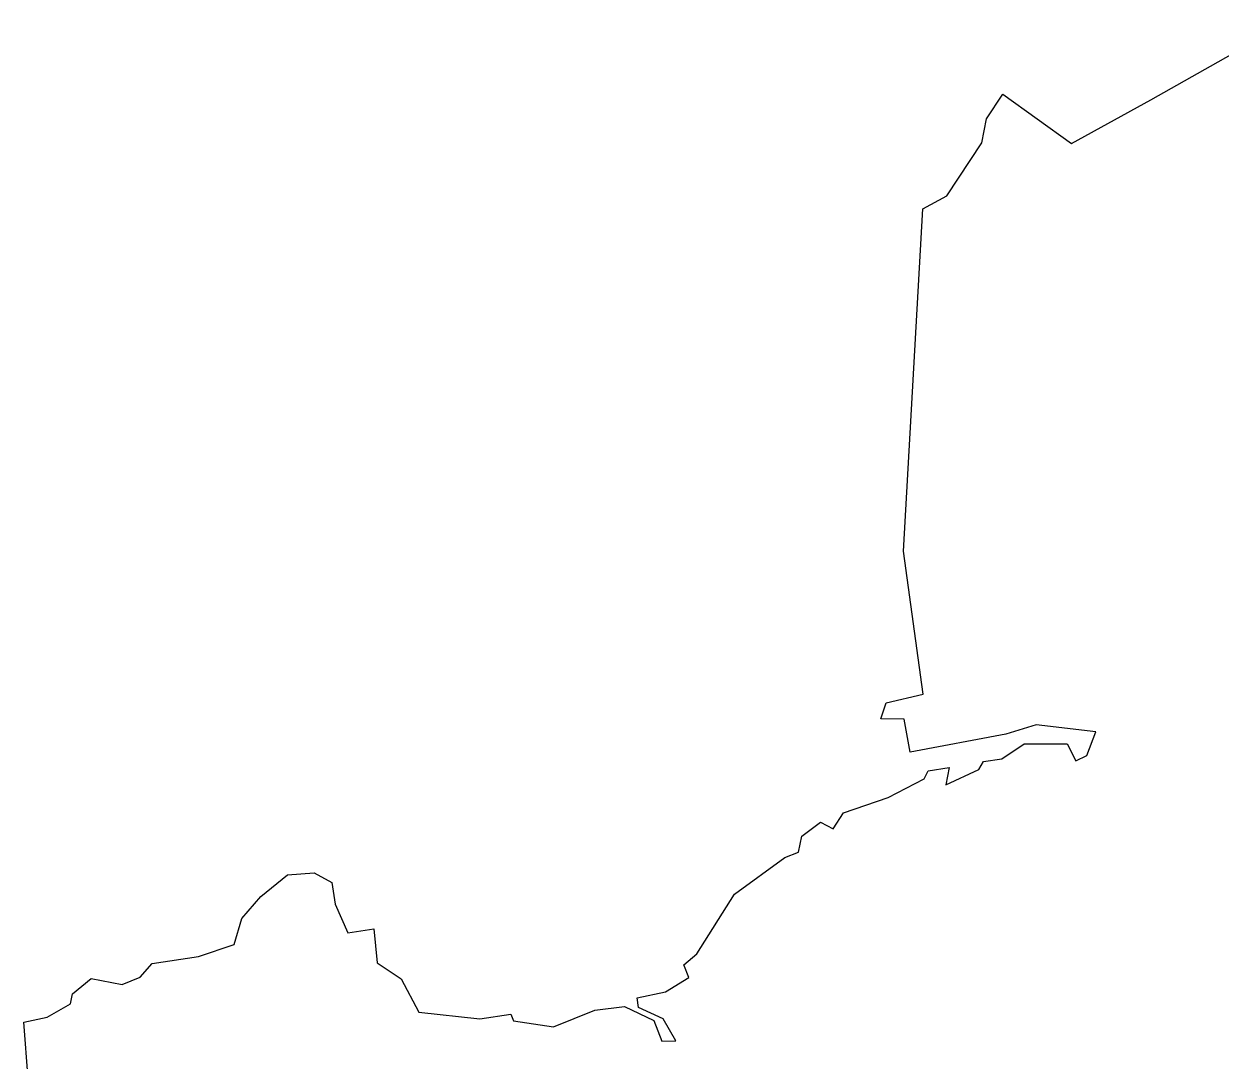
# Model space of a CAD drawing. Header units: metres. Extents: x 260026 to 267842, y 2171640 to 2178220.
# Drawn here: x 260365 to 263582, y 2175286 to 2178074 of the extents above; entities that cross this region are included whole.
import ezdxf

# ---------------------------------------------------------------- set-up
doc = ezdxf.new("R2010")
doc.units = ezdxf.units.M
doc.layers.add('village', color=3, linetype='Continuous')

msp = doc.modelspace()

# ---------------------------------------------------------------- linework, layer by layer
at = {"layer": 'village', "color": 3}
msp.add_polyline3d([(260376.2, 2175239, 0), (260365, 2175390.7, 0), (260427.8, 2175403.9, 0), (260490.5, 2175440.2, 0), (260495.8, 2175467.4, 0), (260545.3, 2175507.8, 0), (260628.9, 2175492, 0), (260677.5, 2175511.8, 0), (260709.4, 2175548.4, 0), (260834.3, 2175567.4, 0), (260930.3, 2175599.4, 0), (260950.8, 2175669.5, 0), (261001.4, 2175728.3, 0), (261072.8, 2175787.1, 0), (261144.8, 2175792.3, 0), (261192.8, 2175766.5, 0), (261201.4, 2175708.4, 0), (261235.4, 2175630.6, 0), (261305.6, 2175641.9, 0), (261314.6, 2175550.2, 0), (261378.9, 2175507.6, 0), (261426.2, 2175417.7, 0), (261589.9, 2175400, 0), (261673.3, 2175412.6, 0), (261680.2, 2175394.1, 0), (261788.1, 2175378.4, 0), (261898.8, 2175423.1, 0), (261979.1, 2175433.3, 0), (262058.1, 2175395, 0), (262078.9, 2175340.2, 0), (262116.8, 2175340.3, 0), (262082.8, 2175400.1, 0), (262016.8, 2175430.5, 0), (262013.2, 2175456.2, 0), (262089, 2175472.1, 0), (262152.1, 2175511, 0), (262138.2, 2175545.3, 0), (262173.3, 2175574.8, 0), (262274.3, 2175734.8, 0), (262409.3, 2175833.7, 0), (262446.3, 2175847.9, 0), (262455.4, 2175890.9, 0), (262505.6, 2175928.2, 0), (262539.8, 2175910.8, 0), (262567.1, 2175953.1, 0), (262687.3, 2175994.7, 0), (262784.5, 2176045, 0), (262794.7, 2176066.3, 0), (262851.2, 2176075.2, 0), (262842, 2176028.5, 0), (262931, 2176069.9, 0), (262943.2, 2176091.8, 0), (262992.5, 2176098.7, 0), (263053.1, 2176139.2, 0), (263168.5, 2176138.7, 0), (263191.7, 2176093.2, 0), (263221.2, 2176107.4, 0), (263245.1, 2176171.5, 0), (263085.5, 2176189.5, 0), (263003.3, 2176164.5, 0), (262746.8, 2176116.7, 0), (262730.6, 2176204.8, 0), (262667.8, 2176205.6, 0), (262681.6, 2176249.4, 0), (262781.4, 2176272.7, 0), (262728.5, 2176656.8, 0), (262780.9, 2177576.9, 0), (262845.2, 2177611.9, 0), (262939.2, 2177753.9, 0), (262951.7, 2177818.4, 0), (262995.6, 2177885.2, 0), (263180.4, 2177752.6, 0), (263392.9, 2177869.7, 0), (263754.9, 2178073.5, 0)], dxfattribs=at)

doc.saveas('drawing.dxf')
